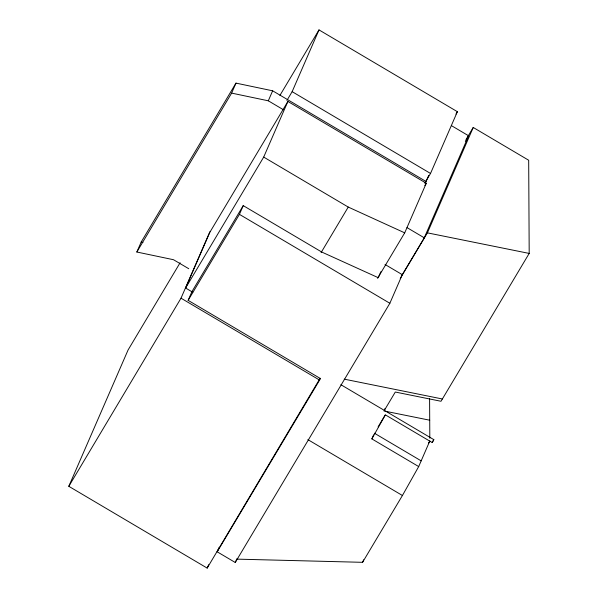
<?xml version="1.0" encoding="UTF-8"?>
<svg xmlns="http://www.w3.org/2000/svg" width="598" height="598" viewBox="0 0 598 598"><rect width="100%" height="100%" fill="white"/><g stroke="black" fill="none" stroke-linecap="round" stroke-linejoin="round"><path stroke-width="0.9" d="M188.751 268.719L173.51 259.719L136.845 252.02L141.188 242.033L235.978 83.115L272.643 90.806L425.813 181.351L425.088 183.01M136.845 252.02L231.628 93.109L235.978 83.115M320.132 378.272L207.177 568.1L68.807 486.309L128.069 350.009L180.11 262.754M68.807 486.309L181.015 298.185L209.905 231.74M192.788 292.258L185.604 288.012L209.801 232.375L287.892 101.451L426.269 183.25L404.704 232.846L377.562 278.347M231.628 93.109L268.3 100.8L272.643 90.806M451.348 125.587L468.63 135.806L424.274 237.817L402.29 274.676L389.859 303.276L235.253 562.479L217.179 551.797L320.491 378.594L188.138 300.36L191.936 291.622L243.229 205.622L321.754 252.042L378.265 277.696L380.866 271.701M185.604 288.012L263.696 157.087L287.892 101.451M286.905 100.449L292.145 91.658L319.003 29.9L457.373 111.691L430.523 173.457L424.804 183.04M188.138 300.36L239.432 214.361L243.229 205.622M207.177 568.1L208.665 564.691M217.179 551.797L219.032 547.544M235.253 562.479L236.688 559.175M425.357 183.093L428.691 175.423M400.219 278.444L427.413 232.854L473.235 127.471L528.684 160.242L529.193 253.425L441.01 401.273L395.3 392.034L384.006 410.968L429.715 420.207M236.449 559.123L362.567 562.322L402.424 495.503L418.69 466.575L371.866 438.895L373.638 434.821M384.379 410.116L385.119 408.404M362.567 562.322L363.666 559.788M418.69 466.575L429.827 440.95L428.4 443.35M371.866 438.895L385.374 414.863L432.197 442.542L433.827 439.642L340.882 384.701M432.197 442.542L433.827 439.642M279.931 95.403L319.003 29.9M321.104 252.573L348.245 207.065L404.704 232.846M455.945 114.091L457.373 111.691M424.834 185.642L426.269 183.25M466.081 139.461L473.235 127.471M465.349 141.307L468.63 135.806M378.108 426.875L385.172 415.042M427.413 232.854L529.193 253.425M344.231 379.147L442.378 398.986M141.188 242.033L142.974 242.407M292.145 91.658L430.523 173.457M268.3 100.8L283.534 109.808M406.991 227.599L424.274 237.817M263.696 157.087L348.245 207.065M385.007 264.458L402.29 274.676M239.432 214.361L389.859 303.276M181.015 298.185L319.392 379.977M374.348 433.184L421.171 460.864M307.873 439.612L402.424 495.503M429.596 398.739L429.813 438.244"/></g></svg>
